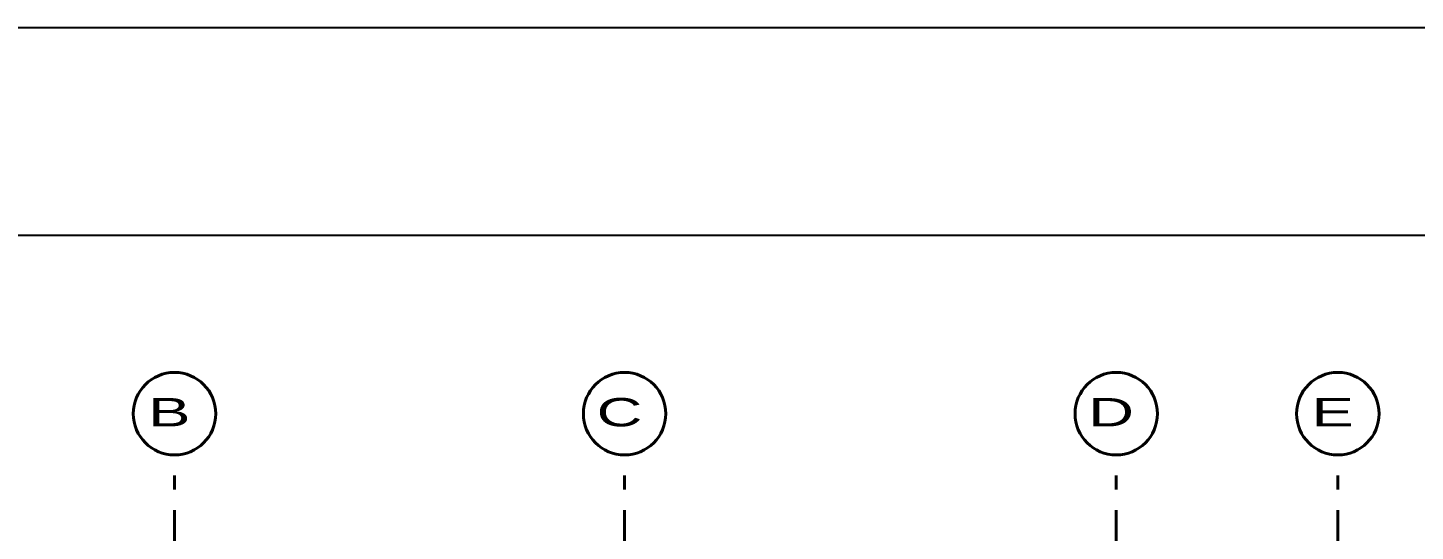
# Model space of a CAD drawing. Header units: millimetres. Extents: x 791 to 2661, y 209 to 602.
# Drawn here: x 1164.05 to 1174.07, y 550.37 to 554 of the extents above; entities that cross this region are included whole.
import ezdxf
from ezdxf.enums import TextEntityAlignment as Align

# ---------------------------------------------------------------- set-up
doc = ezdxf.new("R2010")
doc.units = ezdxf.units.MM
doc.header["$LTSCALE"] = 0.1
doc.linetypes.add('ACAD_ISO10W100', pattern=[18, 12, -3, 0, -3])
doc.linetypes.add('DASHDOT', pattern=[1, 0.5, -0.25, 0, -0.25])
doc.layers.add('06', color=1, linetype='Continuous')
doc.layers.add('EJES', color=1, linetype='DASHDOT', lineweight=40)
doc.styles.add('ROMANS', font='', dxfattribs={"oblique": 1, "height": 0.075})
doc.styles.get('ROMANS').set_extended_font_data('Arial')

msp = doc.modelspace()

# ---------------------------------------------------------------- linework, layer by layer
msp.add_lwpolyline([(1212.3155, 508.304), (1212.3155, 554.004), (1152.3155, 554.004), (1152.3155, 508.304)], close=True)
at = {"layer": '06', "color": 6}
msp.add_lwpolyline([(1210.8155, 509.804), (1210.8155, 552.504), (1153.8155, 552.504), (1153.8155, 509.804)], close=True, dxfattribs=at)
at = {"layer": 'EJES', "linetype": 'ACAD_ISO10W100', "ltscale": 0.5}
for p, q in [((1165.1064, 546.9222), (1165.1064, 550.9212)), ((1168.3564, 546.9222), (1168.3564, 550.9212)), ((1171.9064, 546.9222), (1171.9064, 550.9212)), ((1173.5064, 546.9222), (1173.5064, 550.9212))]:
    msp.add_line(p, q, dxfattribs=at)
at = {"layer": 'EJES', "color": 2, "linetype": 'Continuous'}
for centre in [(1165.1064, 551.2188), (1168.3564, 551.2188), (1171.9064, 551.2188), (1173.5064, 551.2188)]:
    msp.add_circle(centre, 0.2976, dxfattribs=at)

# ---------------------------------------------------------------- texts
at = {"layer": 'EJES', "color": 3, "style": 'ROMANS', "width": 1.6}
for s, p in [('C', (1168.3194, 551.1273)), ('B', (1165.0694, 551.1273)), ('D', (1171.8694, 551.1273)), ('E', (1173.4694, 551.1273))]:
    msp.add_text(s, height=0.2046, dxfattribs=at).set_placement(p, align=Align.CENTER)

doc.saveas('drawing.dxf')
